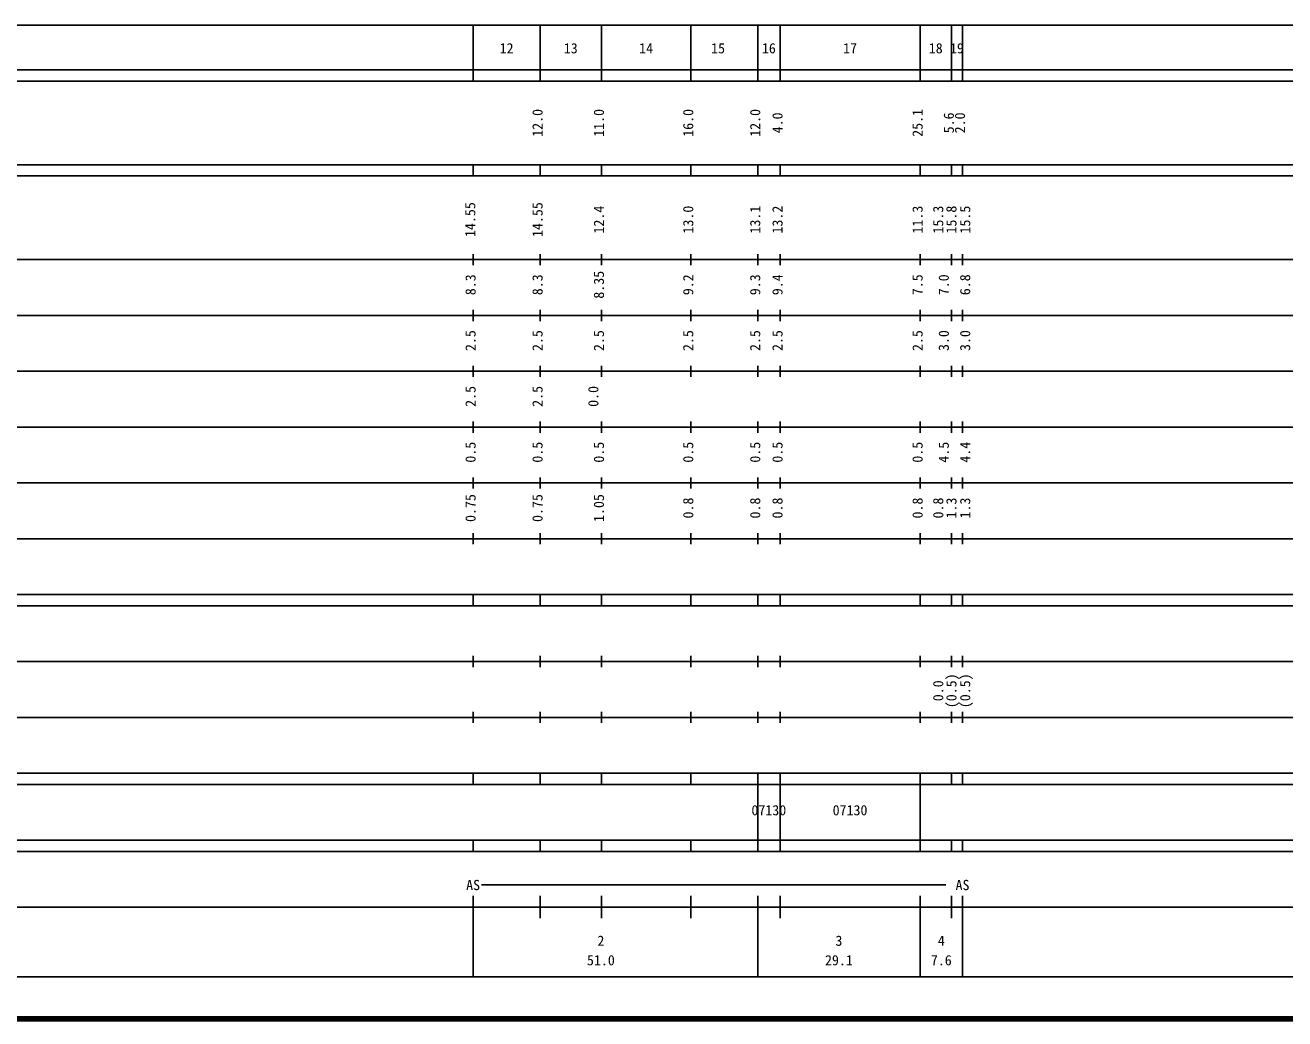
# Model space of a CAD drawing. Units: millimetres on the paper, enlarged 1000 times. Extents: x 40000 to 680000, y 20000 to 380000.
# Drawn here: x 287739 to 513450, y 20000 to 198000 of the extents above; entities that cross this region are included whole.
import ezdxf
from ezdxf.enums import TextEntityAlignment as Align

# ---------------------------------------------------------------- set-up
doc = ezdxf.new("R2010")
doc.units = ezdxf.units.MM
doc.header["$LTSCALE"] = 1000
doc.layers.add('M-TTL', color=2, linetype='Continuous', lineweight=140)
doc.layers.add('M-TTL-BAND', color=7, linetype='Continuous', lineweight=25)
doc.styles.add('ＭＳ ゴシック', font='')
doc.styles.get('ＭＳ ゴシック').set_extended_font_data('MS Gothic')

msp = doc.modelspace()

# ---------------------------------------------------------------- linework, layer by layer
at = {"layer": 'M-TTL'}
msp.add_line((40000, 20000), (680000, 20000), dxfattribs=at)
at = {"layer": 'M-TTL-BAND'}
for p, q in [((68000, 198000), (579000, 198000)), ((368000, 188000), (368000, 198000)), ((380000, 188000), (380000, 198000)), ((391000, 188000), (391000, 198000)), ((407000, 188000), (407000, 198000)), ((419000, 188000), (419000, 198000)), ((423000, 188000), (423000, 198000)), ((448100, 188000), (448100, 198000)), ((453700, 188000), (453700, 198000)), ((455700, 188000), (455700, 198000)), ((40000, 190000), (579000, 190000)), ((40000, 188000), (579000, 188000)), ((40000, 173000), (579000, 173000)), ((368000, 171000), (368000, 173000)), ((380000, 171000), (380000, 173000)), ((391000, 171000), (391000, 173000)), ((407000, 171000), (407000, 173000)), ((419000, 171000), (419000, 173000)), ((423000, 171000), (423000, 173000)), ((448100, 171000), (448100, 173000)), ((453700, 171000), (453700, 173000)), ((455700, 171000), (455700, 173000)), ((40000, 171000), (579000, 171000)), ((40000, 156000), (579000, 156000)), ((368000, 155000), (368000, 157000)), ((380000, 155000), (380000, 157000)), ((391000, 155000), (391000, 157000)), ((407000, 155000), (407000, 157000)), ((419000, 155000), (419000, 157000)), ((423000, 155000), (423000, 157000)), ((448100, 155000), (448100, 157000)), ((453700, 155000), (453700, 157000)), ((455700, 155000), (455700, 157000)), ((368000, 145000), (368000, 147000)), ((380000, 145000), (380000, 147000)), ((391000, 145000), (391000, 147000)), ((407000, 145000), (407000, 147000)), ((419000, 145000), (419000, 147000)), ((423000, 145000), (423000, 147000)), ((448100, 145000), (448100, 147000)), ((453700, 145000), (453700, 147000)), ((455700, 145000), (455700, 147000)), ((46000, 146000), (579000, 146000)), ((52000, 136000), (579000, 136000)), ((368000, 135000), (368000, 137000)), ((380000, 135000), (380000, 137000)), ((391000, 135000), (391000, 137000)), ((407000, 135000), (407000, 137000)), ((419000, 135000), (419000, 137000)), ((423000, 135000), (423000, 137000)), ((448100, 135000), (448100, 137000)), ((453700, 135000), (453700, 137000)), ((455700, 135000), (455700, 137000)), ((368000, 125000), (368000, 127000)), ((380000, 125000), (380000, 127000)), ((391000, 125000), (391000, 127000)), ((407000, 125000), (407000, 127000)), ((419000, 125000), (419000, 127000)), ((423000, 125000), (423000, 127000)), ((448100, 125000), (448100, 127000)), ((453700, 125000), (453700, 127000)), ((455700, 125000), (455700, 127000)), ((46000, 126000), (579000, 126000)), ((52000, 116000), (579000, 116000)), ((368000, 115000), (368000, 117000)), ((380000, 115000), (380000, 117000)), ((391000, 115000), (391000, 117000)), ((407000, 115000), (407000, 117000)), ((419000, 115000), (419000, 117000)), ((423000, 115000), (423000, 117000)), ((448100, 115000), (448100, 117000)), ((453700, 115000), (453700, 117000)), ((455700, 115000), (455700, 117000)), ((368000, 105000), (368000, 107000)), ((380000, 105000), (380000, 107000)), ((391000, 105000), (391000, 107000)), ((407000, 105000), (407000, 107000)), ((419000, 105000), (419000, 107000)), ((423000, 105000), (423000, 107000)), ((448100, 105000), (448100, 107000)), ((453700, 105000), (453700, 107000)), ((455700, 105000), (455700, 107000)), ((46000, 106000), (579000, 106000)), ((40000, 96000), (579000, 96000)), ((368000, 94000), (368000, 96000)), ((380000, 94000), (380000, 96000)), ((391000, 94000), (391000, 96000)), ((407000, 94000), (407000, 96000)), ((419000, 94000), (419000, 96000)), ((423000, 94000), (423000, 96000)), ((448100, 94000), (448100, 96000)), ((453700, 94000), (453700, 96000)), ((455700, 94000), (455700, 96000)), ((40000, 94000), (579000, 94000)), ((49000, 84000), (579000, 84000)), ((368000, 83000), (368000, 85000)), ((380000, 83000), (380000, 85000)), ((391000, 83000), (391000, 85000)), ((407000, 83000), (407000, 85000)), ((419000, 83000), (419000, 85000)), ((423000, 83000), (423000, 85000)), ((448100, 83000), (448100, 85000)), ((453700, 83000), (453700, 85000)), ((455700, 83000), (455700, 85000)), ((368000, 73000), (368000, 75000)), ((380000, 73000), (380000, 75000)), ((391000, 73000), (391000, 75000)), ((407000, 73000), (407000, 75000)), ((419000, 73000), (419000, 75000)), ((423000, 73000), (423000, 75000)), ((448100, 73000), (448100, 75000)), ((453700, 73000), (453700, 75000)), ((455700, 73000), (455700, 75000)), ((40000, 74000), (579000, 74000)), ((40000, 64000), (579000, 64000)), ((368000, 62000), (368000, 64000)), ((380000, 62000), (380000, 64000)), ((391000, 62000), (391000, 64000)), ((407000, 62000), (407000, 64000)), ((419000, 62000), (419000, 64000)), ((423000, 62000), (423000, 64000)), ((448100, 62000), (448100, 64000)), ((453700, 62000), (453700, 64000)), ((455700, 62000), (455700, 64000)), ((40000, 62000), (579000, 62000)), ((419000, 52000), (419000, 62000)), ((423000, 52000), (423000, 62000)), ((423000, 52000), (423000, 62000)), ((448100, 52000), (448100, 62000)), ((40000, 52000), (579000, 52000)), ((368000, 50000), (368000, 52000)), ((380000, 50000), (380000, 52000)), ((391000, 50000), (391000, 52000)), ((407000, 50000), (407000, 52000)), ((419000, 50000), (419000, 52000)), ((423000, 50000), (423000, 52000)), ((448100, 50000), (448100, 52000)), ((453700, 50000), (453700, 52000)), ((455700, 50000), (455700, 52000)), ((40000, 50000), (579000, 50000)), ((369487, 44000), (452700, 44000)), ((368000, 27500), (368000, 42000)), ((380000, 38000), (380000, 42000)), ((391000, 38000), (391000, 42000)), ((407000, 38000), (407000, 42000)), ((419000, 27500), (419000, 42000)), ((423000, 38000), (423000, 42000)), ((448100, 27500), (448100, 42000)), ((453700, 38000), (453700, 42000)), ((455700, 27500), (455700, 42000)), ((40000, 40000), (579000, 40000)), ((68000, 27500), (579000, 27500))]:
    msp.add_line(p, q, dxfattribs=at)

# ---------------------------------------------------------------- texts
at = {"layer": 'M-TTL-BAND', "style": 'ＭＳ ゴシック'}
for s, p in [('12', (374000, 192405)), ('13', (385500, 192405)), ('14', (399000, 192405)), ('15', (411900, 192405)), ('16', (421000, 192405)), ('17', (435550, 192405)), ('18', (450900, 192405)), ('19', (454700, 192405)), ('AS', (368000, 42500)), ('AS', (455700, 42500)), ('2', (390900, 32523)), ('3', (433550, 32523)), ('4', (451900, 32523)), ('51.0', (390900, 29033)), ('29.1', (433550, 29033)), ('7.6', (451900, 29033))]:
    msp.add_text(s, height=1833, dxfattribs=at).set_placement(p, align=Align.BOTTOM_CENTER)
for s, p in [('12.0', (381000, 180500)), ('11.0', (392000, 180500)), ('16.0', (408000, 180500)), ('12.0', (420000, 180500)), ('25.1', (449100, 180500)), ('4.0', (424000, 180500)), ('5.6', (454700, 180500)), ('2.0', (456700, 180500)), ('14.55', (368947, 163174)), ('14.55', (381000, 163174)), ('12.4', (392000, 163174)), ('13.0', (408000, 163174)), ('13.1', (420000, 163174)), ('13.2', (424000, 163174)), ('11.3', (449100, 163174)), ('15.3', (452795, 163174)), ('15.8', (455165, 163174)), ('15.5', (457630, 163174)), ('8.35', (392000, 151500)), ('8.3', (369000, 151500)), ('8.3', (381000, 151500)), ('9.2', (408000, 151500)), ('9.3', (420000, 151500)), ('9.4', (424000, 151500)), ('7.5', (449100, 151500)), ('7.0', (453795, 151500)), ('6.8', (457630, 151500)), ('2.5', (369000, 141500)), ('2.5', (381000, 141500)), ('2.5', (392000, 141500)), ('2.5', (408000, 141500)), ('2.5', (420000, 141500)), ('2.5', (424000, 141500)), ('2.5', (449100, 141500)), ('3.0', (453795, 141500)), ('3.0', (457630, 141500)), ('2.5', (369000, 131500)), ('2.5', (381000, 131500)), ('0.0', (391000, 131500)), ('0.5', (369000, 121500)), ('0.5', (381000, 121500)), ('0.5', (392000, 121500)), ('0.5', (408000, 121500)), ('0.5', (420000, 121500)), ('0.5', (424000, 121500)), ('0.5', (449100, 121500)), ('4.5', (453795, 121500)), ('4.4', (457630, 121500)), ('0.75', (369000, 111500)), ('0.75', (381000, 111500)), ('1.05', (392000, 111500)), ('0.8', (408000, 111500)), ('0.8', (420000, 111500)), ('0.8', (424000, 111500)), ('0.8', (449100, 111500)), ('0.8', (452795, 111500)), ('1.3', (455165, 111500)), ('1.3', (457630, 111500)), ('(0.5)', (455165, 78764)), ('(0.5)', (457630, 78764)), ('0.0', (452795, 78764))]:
    msp.add_text(s, height=1833, rotation=90, dxfattribs=at).set_placement(p, align=Align.BOTTOM_CENTER)
for p in [(417875, 55905), (432425, 55905)]:
    msp.add_text('07130', height=1833, dxfattribs=at).set_placement(p, align=Align.BOTTOM_LEFT)

doc.saveas('drawing.dxf')
